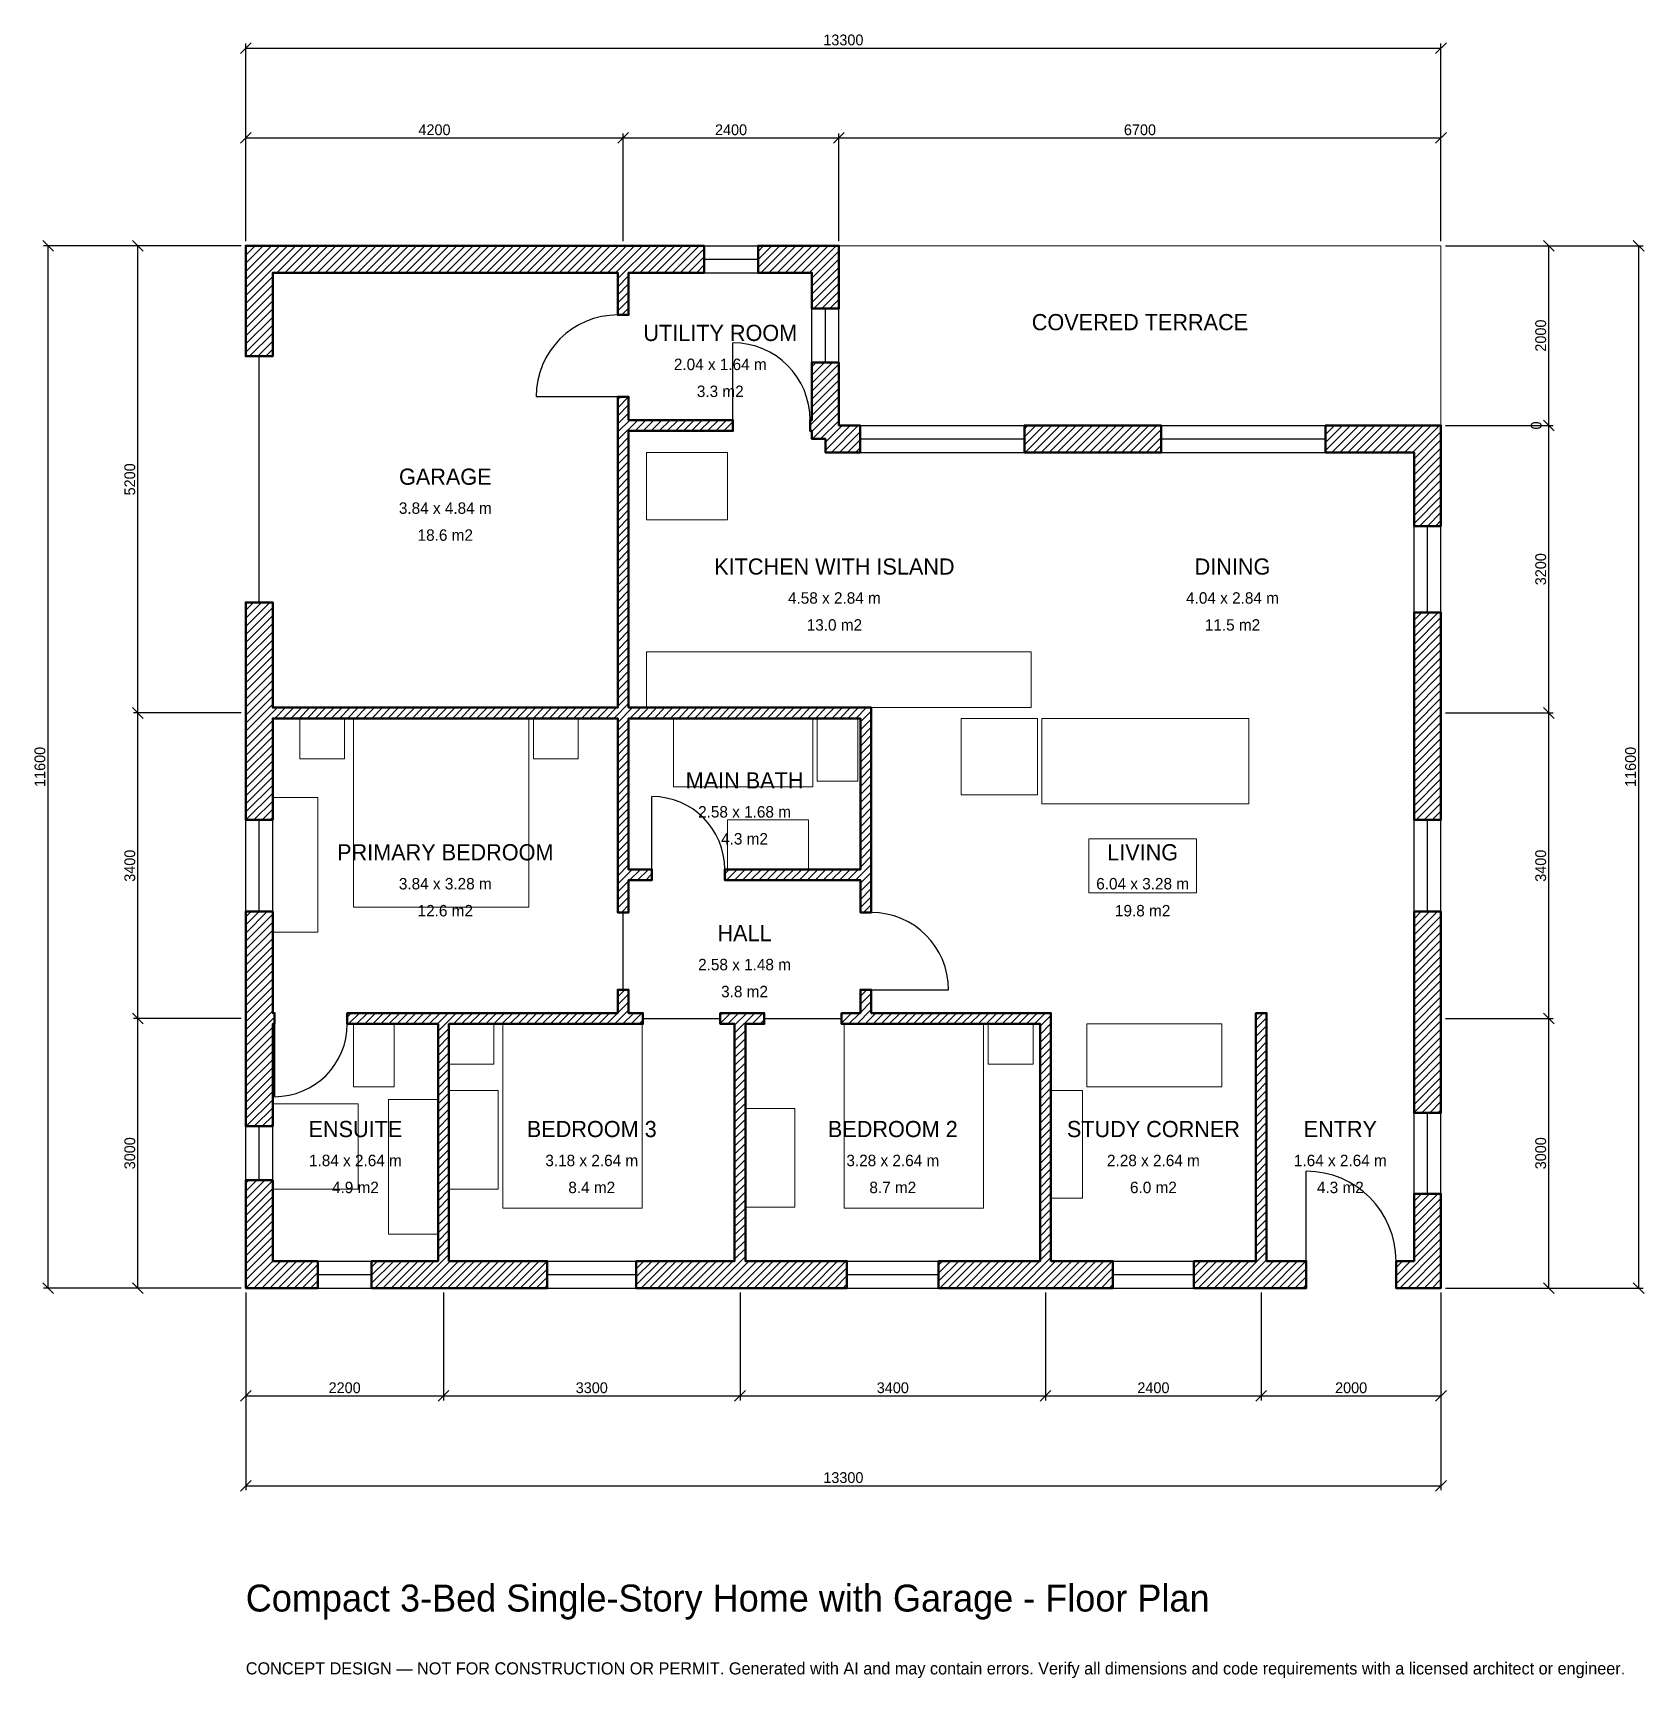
# Model space of a CAD drawing. Header units: millimetres. Extents: x -2369 to 15560, y -4341 to 13969.
import ezdxf
from ezdxf.enums import TextEntityAlignment as Align

# ---------------------------------------------------------------- set-up
doc = ezdxf.new("R2010")
doc.units = ezdxf.units.MM
doc.linetypes.add('DASHED', pattern=[1.524, 1.27, -0.254])
for name, color, linetype, lineweight in [('A-ANNO-DIMS', 1, 'Continuous', 13), ('A-ANNO-TEXT', 7, 'Continuous', 18), ('A-AREA-IDEN', 7, 'Continuous', 18), ('A-DOOR', 2, 'Continuous', 25), ('A-FLOR-FIXT', 9, 'Continuous', 13), ('A-FURN', 9, 'Continuous', 13), ('A-GLAZ', 4, 'Continuous', 25), ('A-SITE-PAVE', 8, 'Continuous', 13), ('A-WALL', 7, 'Continuous', 50), ('A-WALL-PATT', 8, 'Continuous', 13)]:
    doc.layers.add(name, color=color, linetype=linetype, lineweight=lineweight)
doc.dimstyles.new('PLAN', dxfattribs={"dimtxt": 120, "dimasz": 80, "dimexe": 50, "dimexo": 50, "dimgap": 30, "dimtad": 1, "dimdec": 0, "dimtsz": 60, "dimcen": 2.5, "dimclrd": 1, "dimclre": 1, "dimazin": 3, "dimtfac": 1, "dimtmove": 0, "dimatfit": 3})

msp = doc.modelspace()

# ---------------------------------------------------------------- hatches: boundary and pattern name
at = {"layer": 'A-WALL-PATT'}
h = msp.add_hatch(dxfattribs=at)
h.set_pattern_fill('ANSI31', color=8, scale=20)
h.paths.add_polyline_path([(5350, 0), (4345, 0), (4345, 300), (5350, 300), (5440, 300), (5440, 2940), (5280, 2940), (5280, 3060), (5440, 3060), (5560, 3060), (5770, 3060), (5770, 2940), (5560, 2940), (5560, 300), (5650, 300), (6690, 300), (6690, 0), (5650, 0), (5560, 0), (5560, -0.001), (5440, -0.001), (5440, 0), (5350, 0)])
h.paths.add_polyline_path([(2350, 0), (2260, 0), (2260, -0.001), (2140, -0.001), (2140, 0), (2050, 0), (1400, 0), (1400, 300), (2050, 300), (2140, 300), (2140, 2940), (1130, 2940), (1130, 3060), (2140, 3060), (2260, 3060), (4140, 3060), (4140, 3320), (4260, 3320), (4260, 3060), (4420, 3060), (4420, 2940), (4260, 2940), (4140, 2940), (2260, 2940), (2260, 300), (2350, 300), (3355, 300), (3355, 0), (2350, 0)])
h.paths.add_polyline_path([(300, 0), (300, -0.001), (0, -0.001), (0, 0), (-0.001, 0), (-0.001, 300), (0, 300), (0, 1200), (300, 1200), (300, 300), (800, 300), (800, 0), (300, 0)])
h.paths.add_polyline_path([(0, 2850), (0, 2940), (-0.001, 2940), (-0.001, 3060), (0, 3060), (0, 3150), (0, 4190), (300, 4190), (300, 3150), (300, 3060), (320, 3060), (320, 2940), (300, 2940), (300, 2850), (300, 1800), (0, 1800), (0, 2850)])
h.paths.add_polyline_path([(0, 6250), (0, 6340), (-0.001, 6340), (-0.001, 6460), (0, 6460), (0, 6550), (0, 7630), (300, 7630), (300, 6550), (300, 6460), (4140, 6460), (4140, 9540), (4140, 9540), (4140, 9660), (4140, 9920), (4260, 9920), (4260, 9660), (5420, 9660), (5420, 9540), (4260, 9540), (4260, 9540), (4260, 6460), (4260, 6460), (6840, 6460), (6960, 6460), (6960, 6340), (6960, 4660), (6960, 4540), (6960, 4180), (6840, 4180), (6840, 4540), (5330, 4540), (5330, 4660), (6840, 4660), (6840, 6340), (4260, 6340), (4260, 4660), (4520, 4660), (4520, 4540), (4260, 4540), (4260, 4180), (4140, 4180), (4140, 4540), (4140, 4660), (4140, 6340), (4140, 6340), (300, 6340), (300, 6250), (300, 5210), (0, 5210), (0, 6250)])
h.paths.add_polyline_path([(0, 11300), (-0.001, 11300), (-0.001, 11600), (0, 11600), (0, 11600.001), (300, 11600.001), (300, 11600), (4140, 11600), (4140, 11600.001), (4260, 11600.001), (4260, 11600), (4350, 11600), (4350, 11600), (5100, 11600), (5100, 11300), (4260, 11300), (4260, 10830), (4140, 10830), (4140, 11300), (4050, 11300), (4050, 11300), (300, 11300), (300, 10370), (0, 10370), (0, 11300)])
h.paths.add_polyline_path([(6300, 11600), (6300, 11600.001), (6600, 11600.001), (6600, 11600), (6600.001, 11600), (6600.001, 11300), (6600, 11300), (6600, 10900), (6300, 10900), (6300, 11300), (5700, 11300), (5700, 11600), (6300, 11600)])
h.paths.add_polyline_path([(6600, 9660), (6600.001, 9660), (6600.001, 9600.001), (6660, 9600.001), (6660, 9600), (6835, 9600), (6835, 9300), (6450, 9300), (6450, 9450), (6300, 9450), (6300, 9540), (6280, 9540), (6280, 9660), (6300, 9660), (6300, 10300), (6600, 10300), (6600, 9660)])
h.paths.add_polyline_path([(8750, 9600), (9050, 9600), (10185, 9600), (10185, 9300), (9050, 9300), (8750, 9300), (8665, 9300), (8665, 9600), (8750, 9600)])
h.paths.add_polyline_path([(13000, 9600), (13000, 9600.001), (13300, 9600.001), (13300, 9600), (13300.001, 9600), (13300.001, 9300), (13300, 9300), (13300, 8480), (13000, 8480), (13000, 9300), (12015, 9300), (12015, 9600), (13000, 9600)])
h.paths.add_polyline_path([(13300, 6550), (13300, 6250), (13300, 5210), (13000, 5210), (13000, 6250), (13000, 6550), (13000, 7520), (13300, 7520), (13300, 6550)])
h.paths.add_polyline_path([(13300, 3150), (13300, 2850), (13300, 1950), (13000, 1950), (13000, 2850), (13000, 3150), (13000, 4190), (13300, 4190), (13300, 3150)])
h.paths.add_polyline_path([(13300, 300), (13300.001, 300), (13300.001, 0), (13300, 0), (13300, -0.001), (13000, -0.001), (13000, 0), (12800, 0), (12800, 300), (13000, 300), (13000, 1050), (13300, 1050), (13300, 300)])
h.paths.add_polyline_path([(11450, 0), (11360, 0), (11360, -0.001), (11240, -0.001), (11240, 0), (11150, 0), (10550, 0), (10550, 300), (11150, 300), (11240, 300), (11240, 3060), (11360, 3060), (11360, 300), (11450, 300), (11800, 300), (11800, 0), (11450, 0)])
h.paths.add_polyline_path([(9050, 0), (8960, 0), (8960, -0.001), (8840, -0.001), (8840, 0), (8750, 0), (7710, 0), (7710, 300), (8750, 300), (8840, 300), (8840, 2940), (6960, 2940), (6840, 2940), (6630, 2940), (6630, 3060), (6840, 3060), (6840, 3320), (6960, 3320), (6960, 3060), (8840, 3060), (8960, 3060), (8960, 2940), (8960, 300), (9050, 300), (9650, 300), (9650, 0), (9050, 0)])

# ---------------------------------------------------------------- linework, layer by layer
at = {"layer": 'A-DOOR'}
for p, q in [((5420, 9660), (5420, 10520)), ((4140, 9920), (3230, 9920)), ((4520, 4660), (4520, 5470)), ((4200, 3320), (4200, 4180)), ((6960, 3320), (7820, 3320)), ((320, 2940), (320, 2130)), ((4420, 3000), (5280, 3000)), ((5770, 3000), (6630, 3000)), ((11800, 300), (11800, 1300))]:
    msp.add_line(p, q, dxfattribs=at)
at = {"layer": 'A-DOOR', "linetype": 'DASHED'}
msp.add_line((150, 7630), (150, 10370), dxfattribs=at)
at = {"layer": 'A-DOOR'}
for centre, radius, start, end in [((4140, 9920), 910, 90, 180), ((5420, 9660), 860, 0, 90), ((4520, 4660), 810, 0, 90), ((6960, 3320), 860, 0, 90), ((320, 2940), 810, 270, 360), ((11800, 300), 1000, 0, 90)]:
    msp.add_arc(centre, radius, start, end, dxfattribs=at)
at = {"layer": 'A-FLOR-FIXT'}
for points in [[(4460, 6460), (8740, 6460), (8740, 7080), (4460, 7080)], [(4760, 5580), (6310, 5580), (6310, 6340), (4760, 6340)], [(6360, 5640), (6810, 5640), (6810, 6340), (6360, 6340)], [(5360, 4660), (6260, 4660), (6260, 5210), (5360, 5210)], [(1200, 2240), (1650, 2240), (1650, 2940), (1200, 2940)], [(300, 1100), (1250, 1100), (1250, 2050), (300, 2050)], [(1590, 600), (2140, 600), (2140, 2100), (1590, 2100)]]:
    msp.add_lwpolyline(points, close=True, dxfattribs=at)
at = {"layer": 'A-FURN'}
for points in [[(4460, 8550), (5360, 8550), (5360, 9300), (4460, 9300)], [(600, 5890), (1100, 5890), (1100, 6340), (600, 6340)], [(1200, 4240), (3150, 4240), (3150, 6340), (1200, 6340)], [(3200, 5890), (3700, 5890), (3700, 6340), (3200, 6340)], [(7960, 5490), (8810, 5490), (8810, 6340), (7960, 6340)], [(8860, 5390), (11160, 5390), (11160, 6340), (8860, 6340)], [(300, 3960), (800, 3960), (800, 5460), (300, 5460)], [(9380, 4400), (10580, 4400), (10580, 5000), (9380, 5000)], [(2260, 2490), (2760, 2490), (2760, 2940), (2260, 2940)], [(2860, 890), (4410, 890), (4410, 2940), (2860, 2940)], [(6660, 890), (8210, 890), (8210, 2940), (6660, 2940)], [(8260, 2490), (8760, 2490), (8760, 2940), (8260, 2940)], [(9360, 2240), (10860, 2240), (10860, 2940), (9360, 2940)], [(2260, 1100), (2810, 1100), (2810, 2200), (2260, 2200)], [(8960, 1000), (9310, 1000), (9310, 2200), (8960, 2200)], [(5560, 900), (6110, 900), (6110, 2000), (5560, 2000)]]:
    msp.add_lwpolyline(points, close=True, dxfattribs=at)
at = {"layer": 'A-GLAZ'}
for p, q in [((5100, 11600), (5700, 11600)), ((5100, 11450), (5700, 11450)), ((5100, 11300), (5700, 11300)), ((6300, 10300), (6300, 10900)), ((6450, 10300), (6450, 10900)), ((6600, 10300), (6600, 10900)), ((6835, 9600), (8665, 9600)), ((10185, 9600), (12015, 9600)), ((6835, 9450), (8665, 9450)), ((10185, 9450), (12015, 9450)), ((6835, 9300), (8665, 9300)), ((10185, 9300), (12015, 9300)), ((13000, 7520), (13000, 8480)), ((13150, 7520), (13150, 8480)), ((13300, 7520), (13300, 8480)), ((0, 4190), (0, 5210)), ((150, 4190), (150, 5210)), ((300, 4190), (300, 5210)), ((13000, 4190), (13000, 5210)), ((13150, 4190), (13150, 5210)), ((13300, 4190), (13300, 5210)), ((13000, 1050), (13000, 1950)), ((13150, 1050), (13150, 1950)), ((13300, 1050), (13300, 1950)), ((0, 1200), (0, 1800)), ((150, 1200), (150, 1800)), ((300, 1200), (300, 1800)), ((800, 300), (1400, 300)), ((3355, 300), (4345, 300)), ((6690, 300), (7710, 300)), ((9650, 300), (10550, 300)), ((800, 150), (1400, 150)), ((800, 0), (1400, 0)), ((3355, 150), (4345, 150)), ((3355, 0), (4345, 0)), ((6690, 150), (7710, 150)), ((6690, 0), (7710, 0)), ((9650, 150), (10550, 150)), ((9650, 0), (10550, 0))]:
    msp.add_line(p, q, dxfattribs=at)
at = {"layer": 'A-SITE-PAVE', "linetype": 'DASHED'}
msp.add_lwpolyline([(6600, 9600), (13300, 9600), (13300, 11600), (6600, 11600)], close=True, dxfattribs=at)
at = {"layer": 'A-WALL'}
for points in [[(0, 11300), (-0.001, 11300), (-0.001, 11600), (0, 11600), (0, 11600.001), (300, 11600.001), (300, 11600), (4140, 11600), (4140, 11600.001), (4260, 11600.001), (4260, 11600), (4350, 11600), (4350, 11600), (5100, 11600), (5100, 11300), (4260, 11300), (4260, 10830), (4140, 10830), (4140, 11300), (4050, 11300), (4050, 11300), (300, 11300), (300, 10370), (0, 10370), (0, 11300)], [(6300, 11600), (6300, 11600.001), (6600, 11600.001), (6600, 11600), (6600.001, 11600), (6600.001, 11300), (6600, 11300), (6600, 10900), (6300, 10900), (6300, 11300), (5700, 11300), (5700, 11600), (6300, 11600)], [(6600, 9660), (6600.001, 9660), (6600.001, 9600.001), (6660, 9600.001), (6660, 9600), (6835, 9600), (6835, 9300), (6450, 9300), (6450, 9450), (6300, 9450), (6300, 9540), (6280, 9540), (6280, 9660), (6300, 9660), (6300, 10300), (6600, 10300), (6600, 9660)], [(0, 6250), (0, 6340), (-0.001, 6340), (-0.001, 6460), (0, 6460), (0, 6550), (0, 7630), (300, 7630), (300, 6550), (300, 6460), (4140, 6460), (4140, 9540), (4140, 9540), (4140, 9660), (4140, 9920), (4260, 9920), (4260, 9660), (5420, 9660), (5420, 9540), (4260, 9540), (4260, 9540), (4260, 6460), (4260, 6460), (6840, 6460), (6960, 6460), (6960, 6340), (6960, 4660), (6960, 4540), (6960, 4180), (6840, 4180), (6840, 4540), (5330, 4540), (5330, 4660), (6840, 4660), (6840, 6340), (4260, 6340), (4260, 4660), (4520, 4660), (4520, 4540), (4260, 4540), (4260, 4180), (4140, 4180), (4140, 4540), (4140, 4660), (4140, 6340), (4140, 6340), (300, 6340), (300, 6250), (300, 5210), (0, 5210), (0, 6250)], [(8750, 9600), (9050, 9600), (10185, 9600), (10185, 9300), (9050, 9300), (8750, 9300), (8665, 9300), (8665, 9600), (8750, 9600)], [(13000, 9600), (13000, 9600.001), (13300, 9600.001), (13300, 9600), (13300.001, 9600), (13300.001, 9300), (13300, 9300), (13300, 8480), (13000, 8480), (13000, 9300), (12015, 9300), (12015, 9600), (13000, 9600)], [(13300, 6550), (13300, 6250), (13300, 5210), (13000, 5210), (13000, 6250), (13000, 6550), (13000, 7520), (13300, 7520), (13300, 6550)], [(0, 2850), (0, 2940), (-0.001, 2940), (-0.001, 3060), (0, 3060), (0, 3150), (0, 4190), (300, 4190), (300, 3150), (300, 3060), (320, 3060), (320, 2940), (300, 2940), (300, 2850), (300, 1800), (0, 1800), (0, 2850)], [(13300, 3150), (13300, 2850), (13300, 1950), (13000, 1950), (13000, 2850), (13000, 3150), (13000, 4190), (13300, 4190), (13300, 3150)], [(2350, 0), (2260, 0), (2260, -0.001), (2140, -0.001), (2140, 0), (2050, 0), (1400, 0), (1400, 300), (2050, 300), (2140, 300), (2140, 2940), (1130, 2940), (1130, 3060), (2140, 3060), (2260, 3060), (4140, 3060), (4140, 3320), (4260, 3320), (4260, 3060), (4420, 3060), (4420, 2940), (4260, 2940), (4140, 2940), (2260, 2940), (2260, 300), (2350, 300), (3355, 300), (3355, 0), (2350, 0)], [(9050, 0), (8960, 0), (8960, -0.001), (8840, -0.001), (8840, 0), (8750, 0), (7710, 0), (7710, 300), (8750, 300), (8840, 300), (8840, 2940), (6960, 2940), (6840, 2940), (6630, 2940), (6630, 3060), (6840, 3060), (6840, 3320), (6960, 3320), (6960, 3060), (8840, 3060), (8960, 3060), (8960, 2940), (8960, 300), (9050, 300), (9650, 300), (9650, 0), (9050, 0)], [(5350, 0), (4345, 0), (4345, 300), (5350, 300), (5440, 300), (5440, 2940), (5280, 2940), (5280, 3060), (5440, 3060), (5560, 3060), (5770, 3060), (5770, 2940), (5560, 2940), (5560, 300), (5650, 300), (6690, 300), (6690, 0), (5650, 0), (5560, 0), (5560, -0.001), (5440, -0.001), (5440, 0), (5350, 0)], [(11450, 0), (11360, 0), (11360, -0.001), (11240, -0.001), (11240, 0), (11150, 0), (10550, 0), (10550, 300), (11150, 300), (11240, 300), (11240, 3060), (11360, 3060), (11360, 300), (11450, 300), (11800, 300), (11800, 0), (11450, 0)], [(300, 0), (300, -0.001), (0, -0.001), (0, 0), (-0.001, 0), (-0.001, 300), (0, 300), (0, 1200), (300, 1200), (300, 300), (800, 300), (800, 0), (300, 0)], [(13300, 300), (13300.001, 300), (13300.001, 0), (13300, 0), (13300, -0.001), (13000, -0.001), (13000, 0), (12800, 0), (12800, 300), (13000, 300), (13000, 1050), (13300, 1050), (13300, 300)]]:
    msp.add_lwpolyline(points, close=True, dxfattribs=at)

# ---------------------------------------------------------------- texts
at = {"layer": 'A-ANNO-TEXT'}
for s, height, p in [('Compact 3-Bed Single-Story Home with Garage - Floor Plan', 300, (0, -3600)), ('CONCEPT DESIGN — NOT FOR CONSTRUCTION OR PERMIT. Generated with AI and may contain errors. Verify all dimensions and code requirements with a licensed architect or engineer.', 135, (0, -4300))]:
    msp.add_text(s, height=height, dxfattribs=at).set_placement(p)
at = {"layer": 'A-AREA-IDEN'}
for s, height, p in [('COVERED TERRACE', 180, (9950, 10750)), ('UTILITY ROOM', 180, (5280, 10630)), ('2.04 x 1.64 m', 127.5, (5280, 10280)), ('3.3 m2', 127.5, (5280, 9980)), ('GARAGE', 180, (2220, 9030)), ('3.84 x 4.84 m', 127.5, (2220, 8680)), ('18.6 m2', 127.5, (2220, 8380)), ('KITCHEN WITH ISLAND', 180, (6550, 8030)), ('DINING', 180, (10980, 8030)), ('4.58 x 2.84 m', 127.5, (6550, 7680)), ('4.04 x 2.84 m', 127.5, (10980, 7680)), ('13.0 m2', 127.5, (6550, 7380)), ('11.5 m2', 127.5, (10980, 7380)), ('MAIN BATH', 180, (5550, 5650)), ('2.58 x 1.68 m', 127.5, (5550, 5300)), ('4.3 m2', 127.5, (5550, 5000)), ('PRIMARY BEDROOM', 180, (2220, 4850)), ('LIVING', 180, (9980, 4850)), ('3.84 x 3.28 m', 127.5, (2220, 4500)), ('6.04 x 3.28 m', 127.5, (9980, 4500)), ('12.6 m2', 127.5, (2220, 4200)), ('19.8 m2', 127.5, (9980, 4200)), ('HALL', 180, (5550, 3950)), ('2.58 x 1.48 m', 127.5, (5550, 3600)), ('3.8 m2', 127.5, (5550, 3300)), ('ENSUITE', 180, (1220, 1770)), ('BEDROOM 3', 180, (3850, 1770)), ('BEDROOM 2', 180, (7200, 1770)), ('STUDY CORNER', 180, (10100, 1770)), ('ENTRY', 180, (12180, 1770)), ('1.84 x 2.64 m', 127.5, (1220, 1420)), ('3.18 x 2.64 m', 127.5, (3850, 1420)), ('3.28 x 2.64 m', 127.5, (7200, 1420)), ('2.28 x 2.64 m', 127.5, (10100, 1420)), ('1.64 x 2.64 m', 127.5, (12180, 1420)), ('4.9 m2', 127.5, (1220, 1120)), ('8.4 m2', 127.5, (3850, 1120)), ('8.7 m2', 127.5, (7200, 1120)), ('6.0 m2', 127.5, (10100, 1120)), ('4.3 m2', 127.5, (12180, 1120))]:
    msp.add_text(s, height=height, dxfattribs=at).set_placement(p, align=Align.MIDDLE_CENTER)

# ---------------------------------------------------------------- dimensions: what is measured, and where the dimension line sits
at = {"layer": 'A-ANNO-DIMS'}
for base, p1, p2, text in [((0, 13800), (0, 11600), (13300, 11600), '13300'), ((0, 12800), (0, 11600), (4200, 11600), '4200'), ((4200, 12800), (4200, 11600), (6600, 11600), '2400'), ((6600, 12800), (6600, 11600), (13300, 11600), '6700'), ((0, -1200), (0, 0), (2200, 0), '2200'), ((0, -2200), (0, 0), (13300, 0), '13300'), ((2200, -1200), (2200, 0), (5500, 0), '3300'), ((5500, -1200), (5500, 0), (8900, 0), '3400'), ((8900, -1200), (8900, 0), (11300, 0), '2400'), ((11300, -1200), (11300, 0), (13300, 0), '2000')]:
    msp.add_linear_dim(base=base, p1=p1, p2=p2, text=text, dimstyle='PLAN', dxfattribs=at).render()
for base, p1, p2, text in [((-2200, 0), (0, 0), (0, 11600), '11600'), ((-1200, 6400), (0, 6400), (0, 11600), '5200'), ((14500, 9600), (13300, 9600), (13300, 11600), '2000'), ((15500, 0), (13300, 0), (13300, 11600), '11600'), ((14500, 6400), (13300, 6400), (13300, 9600), '3200'), ((14500, 9600), (13300, 9600), (13300, 9600), '0'), ((-1200, 3000), (0, 3000), (0, 6400), '3400'), ((14500, 3000), (13300, 3000), (13300, 6400), '3400'), ((-1200, 0), (0, 0), (0, 3000), '3000'), ((14500, 0), (13300, 0), (13300, 3000), '3000')]:
    msp.add_linear_dim(base=base, p1=p1, p2=p2, angle=90, text=text, dimstyle='PLAN', dxfattribs=at).render()

doc.saveas('drawing.dxf')
